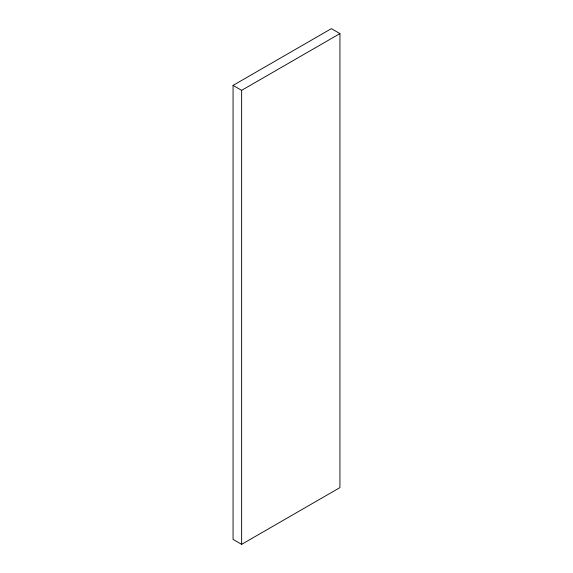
<?xml version="1.0" encoding="UTF-8"?>
<svg xmlns="http://www.w3.org/2000/svg" width="573" height="573" viewBox="0 0 573 573"><rect width="100%" height="100%" fill="white"/><g stroke="black" fill="none" stroke-linecap="round" stroke-linejoin="round"><path stroke-width="0.86" d="M233.068 85.398L331.366 28.65L339.932 33.599L339.932 487.602L241.634 544.35L233.068 539.401L233.068 85.398L241.634 90.348L339.932 33.599M241.634 90.348L241.634 544.35"/></g></svg>
